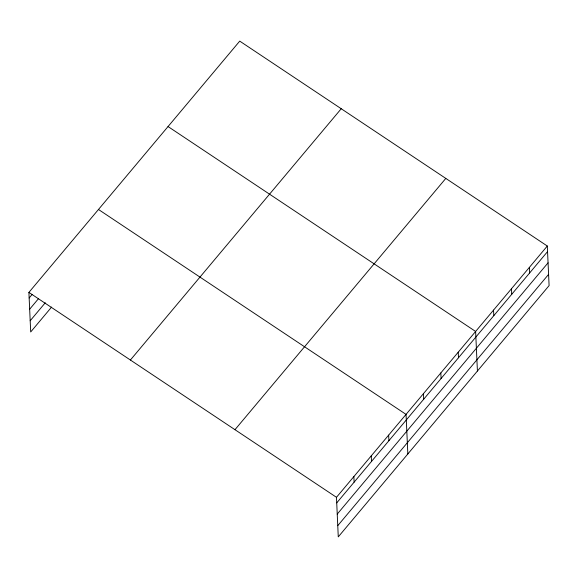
<?xml version="1.0" encoding="UTF-8"?>
<svg xmlns="http://www.w3.org/2000/svg" width="578" height="578" viewBox="0 0 578 578"><rect width="100%" height="100%" fill="white"/><g stroke="black" fill="none" stroke-linecap="round" stroke-linejoin="round"><path stroke-width="0.87" d="M51.572 307.091L30.699 331.974L28.9 292.403L239.733 41.117L547.301 246.026L549.1 285.597L338.267 536.883L336.475 497.311L547.301 246.026M29.153 297.981L32.05 294.527M29.666 309.194L38.358 298.833M30.186 320.754L45.265 302.785M130.397 360.022L341.23 108.736M234.971 429.692L445.804 178.407M336.728 502.889L547.554 251.603M337.234 514.109L548.067 262.824M337.762 525.662L548.587 274.384M168.046 126.553L475.622 331.469L477.421 371.033M98.477 209.482L406.045 414.39L407.844 453.961M28.9 292.403L336.475 497.311M529.383 267.39L529.636 272.968M511.465 288.747L511.718 294.325M493.54 310.104L493.793 315.682M458.231 352.197L458.484 357.775M440.833 372.926L441.086 378.503M423.443 393.661L423.696 399.239M388.654 435.118L388.907 440.696M371.264 455.847L371.517 461.432M353.866 476.583L354.119 482.16"/></g></svg>
